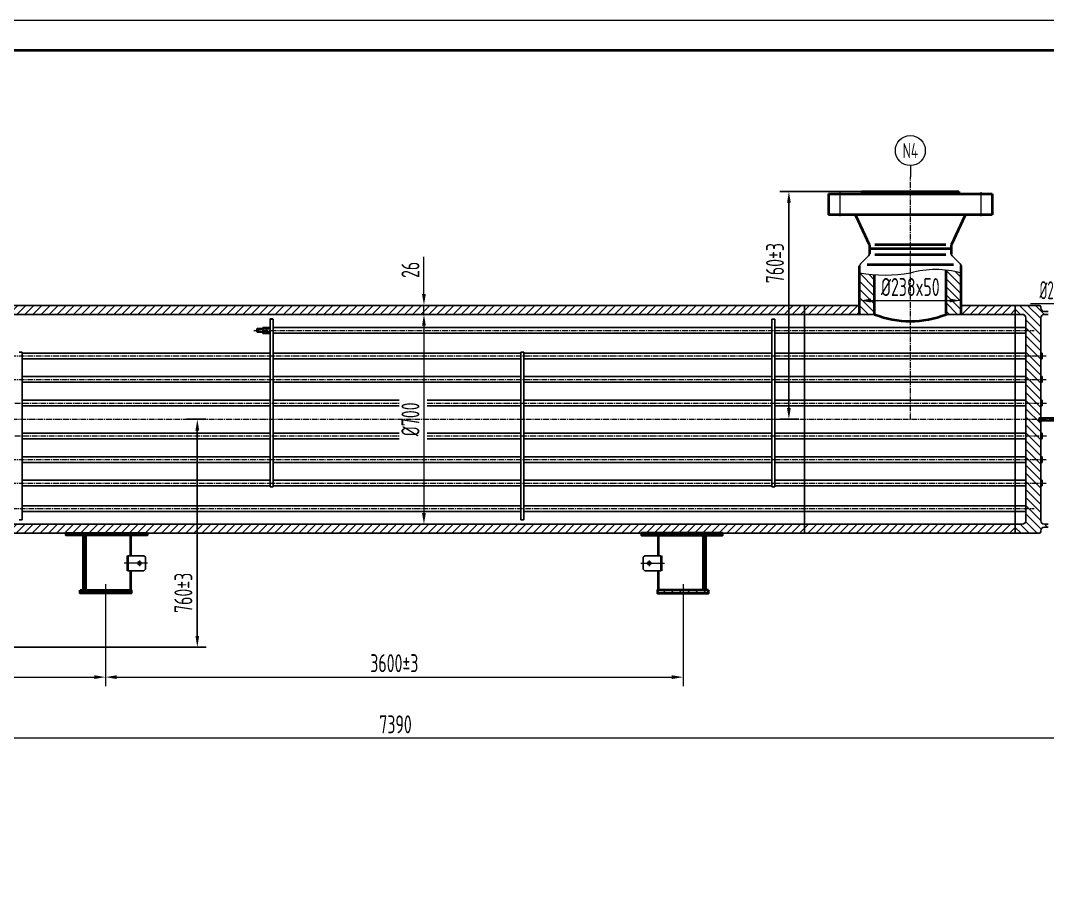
# Model space of a CAD drawing. Header units: millimetres. Extents: x 5765 to 6606, y -201 to 393.
# Drawn here: x 5968.1 to 6310.6, y 104 to 393.4 of the extents above; entities that cross this region are included whole.
import ezdxf
from ezdxf.enums import TextEntityAlignment as Align

# ---------------------------------------------------------------- set-up
doc = ezdxf.new("R2010")
doc.units = ezdxf.units.MM
doc.linetypes.add('CENTER2', pattern=[28.575, 19.05, -3.175, 3.175, -3.175])
for name, color, linetype, lineweight in [('1粗实线', 7, 'Continuous', 35), ('2细实线', 3, 'Continuous', 13), ('3中心线', 1, 'CENTER2', 13), ('6剖面线', 6, 'Continuous', 13), ('7文本', 2, 'Continuous', 13), ('8标注', 3, 'Continuous', 13), ('9图表', 4, 'Continuous', 13)]:
    doc.layers.add(name, color=color, linetype=linetype, lineweight=lineweight)
doc.styles.add('lanpec', font='bpec_e.shx', dxfattribs={"width": 0.75, "bigfont": 'hztxt.shx'})
doc.dimstyles.new('lanpec-1.5', dxfattribs={"dimscale": 1.5, "dimtxt": 4, "dimasz": 2.5, "dimexe": 2, "dimexo": 0, "dimgap": 1, "dimtad": 1, "dimrnd": 0.01, "dimdsep": 46, "dimtxsty": 'lanpec', "dimcen": 0, "dimclrd": 4, "dimclre": 4, "dimclrt": 4, "dimadec": 1, "dimazin": 2, "dimtfac": 1, "dimtmove": 0, "dimatfit": 3, "dimfxl": 1, "dimtfillclr": 4, "dimlwd": -1, "dimlwe": -1, "dimarcsym": 0})
doc.dimstyles.new('lanpec-1.5水平', dxfattribs={"dimscale": 1.5, "dimtxt": 4, "dimasz": 2.5, "dimexe": 2, "dimexo": 0, "dimgap": 1, "dimtad": 1, "dimtoh": 1, "dimrnd": 0.01, "dimdsep": 46, "dimtxsty": 'lanpec', "dimcen": 0, "dimclrd": 4, "dimclre": 4, "dimclrt": 4, "dimadec": 1, "dimazin": 2, "dimtfac": 1, "dimtmove": 0, "dimatfit": 3, "dimfxl": 1, "dimtfillclr": 4, "dimlwd": -1, "dimlwe": -1, "dimarcsym": 0})

# ---------------------------------------------------------------- blocks, each defined once
blk = doc.blocks.new('A1')
at = {"layer": '1粗实线'}
blk.add_lwpolyline([(-816, 10), (-10, 10), (-10, 584), (-816, 584)], close=True, dxfattribs=at)
at = {"layer": '9图表'}
blk.add_lwpolyline([(-841, 0), (0, 0), (0, 594), (-841, 594)], close=True, dxfattribs=at)
blk = doc.blocks.new('*D38')
at = {"layer": '8标注', "color": 4, "transparency": 16777216}
for p, q in [((5996.46, 200.78), (5996.46, 171.47)), ((5921.46, 179.62), (5921.46, 171.47)), ((5925.21, 174.47), (5992.71, 174.47))]:
    blk.add_line(p, q, dxfattribs=at)
for points in [[(5925.21, 175.1), (5925.21, 173.85), (5921.46, 174.47)], [(5992.71, 175.1), (5992.71, 173.85), (5996.46, 174.47)]]:
    blk.add_solid(points, dxfattribs=at)
at = {"layer": 'Defpoints', "color": 0, "transparency": 16777216}
for p in [(5996.46, 200.78), (5921.46, 179.62), (5996.46, 174.47)]:
    blk.add_point(p, dxfattribs=at)
at = {"layer": '8标注', "color": 4, "transparency": 16777216, "insert": (5958.96, 179.12), "char_height": 6, "attachment_point": 5, "style": 'lanpec'}
blk.add_mtext('750%%P3', dxfattribs=at)
blk = doc.blocks.new('*D39')
at = {"layer": '8标注', "color": 4, "transparency": 16777216}
for p, q in [((5996.46, 200.78), (5996.46, 171.47)), ((6189.06, 200.78), (6189.06, 171.47)), ((6000.21, 174.47), (6185.31, 174.47))]:
    blk.add_line(p, q, dxfattribs=at)
for points in [[(6000.21, 175.1), (6000.21, 173.85), (5996.46, 174.47)], [(6185.31, 175.1), (6185.31, 173.85), (6189.06, 174.47)]]:
    blk.add_solid(points, dxfattribs=at)
at = {"layer": 'Defpoints', "color": 0, "transparency": 16777216}
for p in [(5996.46, 200.78), (6189.06, 200.78), (6189.06, 174.47)]:
    blk.add_point(p, dxfattribs=at)
at = {"layer": '8标注', "color": 4, "transparency": 16777216, "insert": (6092.76, 179.12), "char_height": 6, "attachment_point": 5, "style": 'lanpec'}
blk.add_mtext('3600%%P3', dxfattribs=at)
blk = doc.blocks.new('*D53')
at = {"layer": '8标注', "color": 4, "transparency": 16777216}
for p, q in [((5807.21, 218.45), (5807.21, 151.23)), ((6379.11, 218.45), (6379.11, 151.23)), ((5810.96, 154.23), (6375.36, 154.23))]:
    blk.add_line(p, q, dxfattribs=at)
for points in [[(5810.96, 154.85), (5810.96, 153.6), (5807.21, 154.23)], [(6375.36, 154.85), (6375.36, 153.6), (6379.11, 154.23)]]:
    blk.add_solid(points, dxfattribs=at)
at = {"layer": 'Defpoints', "color": 0, "transparency": 16777216}
for p in [(5807.21, 218.45), (6379.11, 218.45), (6379.11, 154.23)]:
    blk.add_point(p, dxfattribs=at)
at = {"layer": '8标注', "color": 4, "transparency": 16777216, "insert": (6093.16, 158.73), "char_height": 6, "attachment_point": 5, "style": 'lanpec'}
blk.add_mtext('7390', dxfattribs=at)
blk = doc.blocks.new('管口号')
at = {"layer": '2细实线'}
blk.add_circle((0, 5), 5, dxfattribs=at)
at = {"layer": '7文本', "style": 'lanpec', "width": 0.75}
blk.add_attdef('N', text='', height=5, dxfattribs=at).set_placement((0, 5), align=Align.MIDDLE_CENTER)
blk = doc.blocks.new('*D46')
at = {"layer": '8标注', "color": 4, "transparency": 16777216}
for p, q in [((6102.64, 295.45), (6105.64, 295.45)), ((6102.64, 291.7), (6102.64, 229.2)), ((6102.64, 225.45), (6105.64, 225.45))]:
    blk.add_line(p, q, dxfattribs=at)
for points in [[(6102.02, 291.7), (6103.27, 291.7), (6102.64, 295.45)], [(6102.02, 229.2), (6103.27, 229.2), (6102.64, 225.45)]]:
    blk.add_solid(points, dxfattribs=at)
at = {"layer": 'Defpoints', "color": 0, "transparency": 16777216}
for p in [(6102.64, 295.45), (6102.64, 225.45), (6102.64, 225.45)]:
    blk.add_point(p, dxfattribs=at)
at = {"layer": '8标注', "color": 4, "transparency": 16777216, "insert": (6098.14, 260.45), "char_height": 6, "attachment_point": 5, "rotation": 90, "style": 'lanpec'}
blk.add_mtext('%%c700', dxfattribs=at)
blk = doc.blocks.new('*D47')
at = {"layer": '8标注', "color": 4, "transparency": 16777216}
for p, q in [((6102.64, 302.2), (6102.64, 314.62)), ((6102.64, 298.45), (6105.64, 298.45)), ((6102.64, 295.45), (6102.64, 298.45)), ((6102.64, 295.45), (6105.64, 295.45)), ((6102.64, 291.7), (6102.64, 287.95))]:
    blk.add_line(p, q, dxfattribs=at)
for points in [[(6102.02, 302.2), (6103.27, 302.2), (6102.64, 298.45)], [(6102.02, 291.7), (6103.27, 291.7), (6102.64, 295.45)]]:
    blk.add_solid(points, dxfattribs=at)
at = {"layer": 'Defpoints', "color": 0, "transparency": 16777216}
for p in [(6102.64, 298.45), (6102.64, 298.45), (6102.64, 295.45)]:
    blk.add_point(p, dxfattribs=at)
at = {"layer": '8标注', "color": 4, "transparency": 16777216, "insert": (6098.14, 310.28), "char_height": 6, "attachment_point": 5, "rotation": 90, "style": 'lanpec'}
blk.add_mtext('26', dxfattribs=at)
blk = doc.blocks.new('*D50')
at = {"layer": '8标注', "color": 4, "transparency": 16777216}
for p, q in [((6247.96, 299.65), (6247.96, 303.06)), ((6251.71, 300.06), (6278.01, 300.06)), ((6281.76, 300.06), (6281.76, 297.06))]:
    blk.add_line(p, q, dxfattribs=at)
for points in [[(6251.71, 300.69), (6251.71, 299.44), (6247.96, 300.06)], [(6278.01, 300.69), (6278.01, 299.44), (6281.76, 300.06)]]:
    blk.add_solid(points, dxfattribs=at)
at = {"layer": 'Defpoints', "color": 0, "transparency": 16777216}
for p in [(6247.96, 299.65), (6281.76, 300.06), (6281.76, 300.06)]:
    blk.add_point(p, dxfattribs=at)
at = {"layer": '8标注', "color": 4, "transparency": 16777216, "insert": (6264.86, 304.56), "char_height": 6, "attachment_point": 5, "style": 'lanpec'}
blk.add_mtext('%%C238x50', dxfattribs=at)
blk = doc.blocks.new('*D56')
at = {"color": 4, "transparency": 16777216}
for p, q in [((6023.41, 260.45), (6030.06, 260.45)), ((6027.06, 188.2), (6027.06, 256.7)), ((5937.65, 184.45), (6030.06, 184.45))]:
    blk.add_line(p, q, dxfattribs=at)
for points in [[(6026.43, 256.7), (6027.68, 256.7), (6027.06, 260.45)], [(6026.43, 188.2), (6027.68, 188.2), (6027.06, 184.45)]]:
    blk.add_solid(points, dxfattribs=at)
at = {"layer": 'Defpoints', "color": 0, "transparency": 16777216}
for p in [(6023.41, 260.45), (6027.06, 260.45), (5937.65, 184.45)]:
    blk.add_point(p, dxfattribs=at)
at = {"color": 4, "transparency": 16777216, "insert": (6022.41, 202.57), "char_height": 6, "attachment_point": 5, "rotation": 90, "style": 'lanpec'}
blk.add_mtext('760%%P3', dxfattribs=at)
blk = doc.blocks.new('*D57')
at = {"color": 4, "transparency": 16777216}
for p, q in [((6248.67, 336.45), (6221.36, 336.45)), ((6224.36, 332.7), (6224.36, 264.2)), ((6227.63, 260.45), (6221.36, 260.45))]:
    blk.add_line(p, q, dxfattribs=at)
for points in [[(6223.74, 332.7), (6224.99, 332.7), (6224.36, 336.45)], [(6223.74, 264.2), (6224.99, 264.2), (6224.36, 260.45)]]:
    blk.add_solid(points, dxfattribs=at)
at = {"layer": 'Defpoints', "color": 0, "transparency": 16777216}
for p in [(6248.67, 336.45), (6224.36, 260.45), (6227.63, 260.45)]:
    blk.add_point(p, dxfattribs=at)
at = {"color": 4, "transparency": 16777216, "insert": (6219.71, 312.54), "char_height": 6, "attachment_point": 5, "rotation": 90, "style": 'lanpec'}
blk.add_mtext('760%%P3', dxfattribs=at)
blk = doc.blocks.new('*D52')
at = {"layer": '8标注', "color": 4, "transparency": 16777216}
for p, q in [((6329.45, 298.61), (6329.45, 302.01)), ((6346.28, 298.61), (6346.28, 302.01)), ((6329.45, 299.01), (6304.96, 299.01)), ((6342.53, 299.01), (6333.2, 299.01))]:
    blk.add_line(p, q, dxfattribs=at)
for points in [[(6333.2, 299.64), (6333.2, 298.39), (6329.45, 299.01)], [(6342.53, 299.64), (6342.53, 298.39), (6346.28, 299.01)]]:
    blk.add_solid(points, dxfattribs=at)
at = {"layer": 'Defpoints', "color": 0, "transparency": 16777216}
for p in [(6329.45, 298.61), (6346.28, 299.01), (6346.28, 298.61)]:
    blk.add_point(p, dxfattribs=at)
at = {"layer": '8标注', "color": 4, "transparency": 16777216, "insert": (6315.33, 303.51), "char_height": 6, "attachment_point": 5, "style": 'lanpec'}
blk.add_mtext('{\\W0.6;%%C273x10}', dxfattribs=at)

msp = doc.modelspace()

# ---------------------------------------------------------------- hatches: boundary and pattern name
h = msp.add_hatch()
h.set_pattern_fill('ANSI37', color=6, scale=0.05)
h.set_pattern_definition([(45, (5763.24522, 645.46329), (-0.1122532, 0.1122532), []), (135, (5763.24522, 645.46329), (-0.1122532, -0.1122532), [])])
h.paths.add_polyline_path([(6307.802, 261), (6308.252, 261), (6308.252, 260.4), (6307.802, 260.4)])
h.paths.add_polyline_path([(6307.802, 260.4), (6308.252, 260.4), (6308.252, 259.8), (6307.802, 259.8)])
h = msp.add_hatch()
h.set_pattern_fill('ANSI31', color=6, scale=0.3)
h.set_pattern_definition([(45, (5763.3528, 645.4933), (-0.6735192, 0.6735192), [])])
h.paths.add_polyline_path([(6364.51, 260.93), (6374.81, 260.93), (6374.77, 260.43), (6364.51, 260.43)])
h.paths.add_polyline_path([(6364.51, 260.43), (6374.77, 260.43), (6374.81, 259.93), (6364.51, 259.93)])
h.paths.add_polyline_path([(6311.01, 260.93), (6338.01, 260.93), (6338.01, 260.43), (6311.01, 260.43)])
h.paths.add_polyline_path([(6311.01, 260.43), (6338.01, 260.43), (6338.01, 259.93), (6311.01, 259.93)])
h.paths.add_polyline_path([(6308.36, 260.43), (6311.01, 260.43), (6311.01, 259.93), (6308.36, 259.93)])
h.paths.add_polyline_path([(6308.36, 260.93), (6311.01, 260.93), (6311.01, 260.43), (6308.36, 260.43)])
h.paths.add_polyline_path([(6352.183, 260.43), (6352.183, 259.93), (6338.01, 259.93), (6338.01, 260.43)])
h.paths.add_polyline_path([(6361.037, 259.93), (6361.037, 260.43), (6364.51, 260.43), (6364.51, 259.93)])
h.paths.add_polyline_path([(6352.183, 260.93), (6352.183, 260.43), (6338.01, 260.43), (6338.01, 260.93)])
h.paths.add_polyline_path([(6361.037, 260.43), (6361.037, 260.93), (6364.51, 260.93), (6364.51, 260.43)])
at = {"layer": '6剖面线'}
h = msp.add_hatch(dxfattribs=at)
h.set_pattern_fill('ANSI31', color=256, scale=0.6, angle=90, style=0)
h.set_pattern_definition([(135, (5763.204, -194.7723), (-1.3470384, -1.3470384), [])])
h.paths.add_polyline_path([(6252.961, 308.569, -0.0262337), (6247.961, 309.194), (6247.961, 295.448), (6252.961, 295.448)])
h.paths.add_polyline_path([(6281.761, 309.194, 0.04273), (6276.761, 310.213), (6276.761, 295.448), (6281.761, 295.448)])
h = msp.add_hatch(dxfattribs=at)
h.set_pattern_fill('ANSI31', color=256, scale=0.6, style=0)
h.set_pattern_definition([(45, (3557.504, 860.3514), (-1.3470384, 1.3470384), [])])
h.paths.add_polyline_path([(5886.461, 298.448), (5886.461, 295.448), (5921.461, 295.448), (5921.461, 298.448)])
h.paths.add_polyline_path([(5886.461, 225.448), (5886.461, 222.448), (5904.561, 222.448), (5904.561, 225.448)])
h.paths.add_polyline_path([(5938.361, 225.448), (5938.361, 222.448), (6299.861, 222.448), (6299.861, 225.448)])
h.paths.add_polyline_path([(6247.961, 295.448), (6247.961, 298.448), (5921.461, 298.448), (5921.461, 295.448)])
h.paths.add_polyline_path([(6281.761, 298.448), (6281.761, 295.448), (6299.861, 295.448), (6299.861, 298.448)])
h = msp.add_hatch(dxfattribs=at)
h.set_pattern_fill('ANSI31', color=256, scale=0.6, angle=90, style=0)
h.set_pattern_definition([(135, (3390.104, 860.3514), (-1.3470384, -1.3470384), [])])
h.paths.add_polyline_path([(6310.861, 225.448), (6309.561, 225.448, -0.4142136), (6308.361, 226.648), (6308.361, 239.231), (6303.361, 239.231), (6303.361, 226.648, -0.4142136), (6302.161, 225.448), (6299.861, 225.448), (6299.861, 222.448), (6307.861, 222.448, 0.4142136), (6308.361, 222.948), (6308.361, 223.248, -0.4142136), (6309.561, 224.448), (6310.861, 224.448)])
h.paths.add_polyline_path([(6308.361, 249.948), (6303.361, 249.948), (6303.361, 239.231), (6308.361, 239.231)])
h.paths.add_polyline_path([(6308.361, 260.448), (6303.361, 260.448), (6303.361, 249.948), (6308.361, 249.948)])
h.paths.add_polyline_path([(6308.361, 270.948), (6303.361, 270.948), (6303.361, 260.448), (6308.361, 260.448)])
h.paths.add_polyline_path([(6308.361, 281.666), (6303.361, 281.666), (6303.361, 270.948), (6308.361, 270.948)])
h.paths.add_polyline_path([(6308.361, 294.248, -0.4142136), (6309.561, 295.448), (6310.861, 295.448), (6310.861, 296.448), (6309.561, 296.448, -0.4142136), (6308.361, 297.648), (6308.361, 297.948, 0.4142136), (6307.861, 298.448), (6299.861, 298.448), (6299.861, 295.448), (6302.161, 295.448, -0.4142136), (6303.361, 294.248), (6303.361, 281.666), (6308.361, 281.666)])
h = msp.add_hatch(dxfattribs=at)
h.set_pattern_fill('ANSI31', color=256, scale=0.6, angle=90, style=0)
h.paths.add_polyline_path([(6010.361, 222.448), (5983.361, 222.448), (5983.361, 221.848), (6010.361, 221.848)])
h = msp.add_hatch(dxfattribs=at)
h.set_pattern_fill('ANSI31', color=256, scale=0.6, style=0)
h.paths.add_polyline_path([(5989.761, 221.848), (5988.961, 221.848), (5988.961, 203.448), (5989.761, 203.448)])
h = msp.add_hatch(dxfattribs=at)
h.set_pattern_fill('ANSI31', color=256, scale=0.6, angle=90, style=0)
h.paths.add_polyline_path([(6202.161, 222.448), (6175.161, 222.448), (6175.161, 221.848), (6202.161, 221.848)])
h = msp.add_hatch(dxfattribs=at)
h.set_pattern_fill('ANSI31', color=256, scale=0.6, style=0)
h.paths.add_polyline_path([(6196.561, 221.848), (6195.761, 221.848), (6195.761, 203.448), (6196.561, 203.448)])
h = msp.add_hatch(dxfattribs=at)
h.set_pattern_fill('ANSI31', color=256, scale=0.6, style=0)
h.set_pattern_definition([(45, (5995.9, 203.2411), (-1.34704, 1.34704), [])])
h.paths.add_polyline_path([(5996.461, 203.448), (5987.961, 203.448), (5987.961, 202.448), (5996.461, 202.448)])
h.paths.add_polyline_path([(5996.461, 203.448), (5996.461, 202.448), (6004.961, 202.448), (6004.961, 203.448)])
h = msp.add_hatch(dxfattribs=at)
h.set_pattern_fill('ANSI31', color=256, scale=0.6, style=0)
h.set_pattern_definition([(45, (6188.2405, 203.007), (-1.34704, 1.34704), [])])
h.paths.add_polyline_path([(6180.561, 203.448), (6180.561, 202.448), (6189.061, 202.448), (6189.061, 203.448)])
h.paths.add_polyline_path([(6189.061, 203.448), (6189.061, 202.448), (6197.561, 202.448), (6197.561, 203.448)])

# ---------------------------------------------------------------- linework, layer by layer
for p, q in [((6250.918, 314.964), (6248.254, 312.299)), ((6278.804, 314.964), (6281.468, 312.299)), ((5921.461, 298.448), (6247.961, 298.448)), ((6229.552, 222.448), (6229.552, 298.448)), ((6281.761, 298.448), (6299.861, 298.448)), ((6299.861, 260.448), (6299.861, 298.448)), ((6307.861, 298.448), (6299.861, 298.448)), ((5921.461, 295.448), (6252.961, 295.448)), ((6276.761, 295.448), (6299.861, 295.448)), ((6299.861, 295.448), (6302.161, 295.448)), ((6308.361, 297.648), (6308.361, 297.948)), ((6310.861, 296.448), (6309.561, 296.448)), ((6310.861, 295.448), (6309.561, 295.448)), ((6052.261, 293.948), (6051.261, 293.948)), ((6051.302, 293.9), (6051.302, 237.9)), ((6052.302, 293.9), (6051.302, 293.9)), ((6052.302, 293.9), (6052.302, 237.9)), ((6218.702, 293.9), (6218.702, 237.9)), ((6219.702, 293.9), (6218.702, 293.9)), ((6219.702, 293.9), (6219.702, 237.9)), ((6303.361, 226.648), (6303.361, 294.248)), ((6308.361, 226.648), (6308.361, 294.248)), ((6046.862, 290.505), (6047.062, 290.705)), ((6046.862, 290.505), (6046.862, 289.705)), ((6046.862, 289.705), (6047.062, 289.505)), ((6047.062, 290.705), (6047.062, 289.505)), ((6047.062, 290.705), (6048.862, 290.705)), ((6047.062, 289.505), (6048.862, 289.505)), ((6048.862, 289.355), (6048.862, 290.855)), ((6050.012, 291.105), (6048.933, 291.105)), ((6050.012, 290.605), (6048.933, 290.605)), ((6050.012, 289.605), (6048.933, 289.605)), ((6050.012, 289.105), (6048.933, 289.105)), ((6050.082, 289.355), (6050.082, 290.855)), ((6050.082, 289.355), (6050.082, 290.855)), ((6051.232, 291.105), (6050.153, 291.105)), ((6051.232, 290.605), (6050.153, 290.605)), ((6051.232, 289.605), (6050.153, 289.605)), ((6051.232, 289.105), (6050.153, 289.105)), ((6051.302, 289.355), (6051.302, 290.855)), ((6218.702, 291.055), (6052.302, 291.055)), ((6218.702, 289.155), (6052.302, 289.155)), ((6303.402, 291.055), (6219.702, 291.055)), ((6303.402, 289.155), (6219.702, 289.155)), ((5968.602, 282.9), (5967.602, 282.9)), ((5968.602, 282.9), (5968.602, 226.9)), ((6051.302, 282.568), (5968.602, 282.568)), ((6135.002, 282.568), (6052.302, 282.568)), ((6135.002, 282.9), (6135.002, 226.9)), ((6136.002, 282.9), (6135.002, 282.9)), ((6136.002, 282.9), (6136.002, 226.9)), ((6218.702, 282.568), (6136.002, 282.568)), ((6303.402, 282.568), (6219.702, 282.568)), ((6308.402, 282.568), (6308.852, 282.568)), ((6308.852, 282.568), (6308.852, 280.668)), ((6051.302, 280.668), (5968.602, 280.668)), ((6135.002, 280.668), (6052.302, 280.668)), ((6218.702, 280.668), (6136.002, 280.668)), ((6303.402, 280.668), (6219.702, 280.668)), ((6308.402, 280.668), (6308.852, 280.668)), ((5968.602, 274.705), (6051.302, 274.705)), ((6052.302, 274.705), (6135.002, 274.705)), ((6136.002, 274.705), (6218.702, 274.705)), ((6219.702, 274.705), (6303.402, 274.705)), ((6308.402, 274.705), (6308.852, 274.705)), ((6308.852, 274.705), (6308.852, 272.805)), ((5968.602, 272.805), (6051.302, 272.805)), ((6052.302, 272.805), (6135.002, 272.805)), ((6136.002, 272.805), (6218.702, 272.805)), ((6219.702, 272.805), (6303.402, 272.805)), ((6308.402, 272.805), (6308.852, 272.805)), ((5968.602, 266.843), (6051.302, 266.843)), ((5968.602, 264.943), (6051.302, 264.943)), ((6052.302, 266.843), (6094.341, 266.843)), ((6052.302, 264.943), (6094.341, 264.943)), ((6103.735, 266.843), (6135.002, 266.843)), ((6103.735, 264.943), (6135.002, 264.943)), ((6136.002, 266.843), (6218.702, 266.843)), ((6136.002, 264.943), (6218.702, 264.943)), ((6219.702, 266.843), (6240.217, 266.843)), ((6219.702, 264.943), (6240.217, 264.943)), ((6240.217, 266.843), (6303.402, 266.843)), ((6240.217, 264.943), (6303.402, 264.943)), ((6308.402, 266.843), (6308.852, 266.843)), ((6308.402, 264.943), (6308.852, 264.943)), ((6308.852, 266.843), (6308.852, 264.943)), ((6299.861, 222.448), (6299.861, 260.448)), ((6307.802, 261), (6307.802, 259.8)), ((6307.802, 261), (6308.402, 261)), ((6308.252, 261), (6308.252, 259.8)), ((6352.183, 260.93), (6308.36, 260.93)), ((6307.802, 259.8), (6308.402, 259.8)), ((6352.183, 259.93), (6308.36, 259.93)), ((5968.602, 255.857), (6051.302, 255.857)), ((5968.602, 253.957), (6051.302, 253.957)), ((6052.302, 255.857), (6094.341, 255.857)), ((6052.302, 253.957), (6094.341, 253.957)), ((6103.735, 255.857), (6135.002, 255.857)), ((6103.735, 253.957), (6135.002, 253.957)), ((6136.002, 255.857), (6218.702, 255.857)), ((6136.002, 253.957), (6218.702, 253.957)), ((6219.702, 255.857), (6240.217, 255.857)), ((6219.702, 253.957), (6240.217, 253.957)), ((6240.217, 255.857), (6303.402, 255.857)), ((6240.217, 253.957), (6303.402, 253.957)), ((6308.402, 255.857), (6308.852, 255.857)), ((6308.402, 253.957), (6308.852, 253.957)), ((6308.852, 253.957), (6308.852, 255.857)), ((5968.602, 247.995), (6051.302, 247.995)), ((6052.302, 247.995), (6135.002, 247.995)), ((6136.002, 247.995), (6218.702, 247.995)), ((6219.702, 247.995), (6303.402, 247.995)), ((6308.402, 247.995), (6308.852, 247.995)), ((6308.852, 246.095), (6308.852, 247.995)), ((5968.602, 246.095), (6051.302, 246.095)), ((6052.302, 246.095), (6135.002, 246.095)), ((6136.002, 246.095), (6218.702, 246.095)), ((6219.702, 246.095), (6303.402, 246.095)), ((6308.402, 246.095), (6308.852, 246.095)), ((6051.302, 240.132), (5968.602, 240.132)), ((6135.002, 240.132), (6052.302, 240.132)), ((6218.702, 240.132), (6136.002, 240.132)), ((6303.402, 240.132), (6219.702, 240.132)), ((6308.402, 240.132), (6308.852, 240.132)), ((6308.852, 240.132), (6308.852, 238.232)), ((6051.302, 238.232), (5968.602, 238.232)), ((6051.302, 237.9), (6052.302, 237.9)), ((6135.002, 238.232), (6052.302, 238.232)), ((6218.702, 238.232), (6136.002, 238.232)), ((6218.702, 237.9), (6219.702, 237.9)), ((6303.402, 238.232), (6219.702, 238.232)), ((6308.402, 238.232), (6308.852, 238.232)), ((6135.002, 231.645), (5968.602, 231.645)), ((6135.002, 229.745), (5968.602, 229.745)), ((6219.702, 231.645), (6136.002, 231.645)), ((6219.702, 229.745), (6136.002, 229.745)), ((6303.402, 231.645), (6219.702, 231.645)), ((6303.402, 229.745), (6219.702, 229.745)), ((5967.602, 226.9), (5968.602, 226.9)), ((6135.002, 226.9), (6136.002, 226.9)), ((6299.861, 225.448), (5933.361, 225.448)), ((6299.861, 225.448), (6302.161, 225.448)), ((6308.361, 223.248), (6308.361, 222.948)), ((6310.861, 225.448), (6309.561, 225.448)), ((6310.861, 224.448), (6309.561, 224.448)), ((6299.861, 222.448), (5938.361, 222.448)), ((6307.861, 222.448), (6299.861, 222.448)), ((6009.261, 214.948), (6003.761, 214.948)), ((6009.261, 214.948), (6009.761, 214.448)), ((6009.761, 214.448), (6009.761, 210.448)), ((6176.261, 214.948), (6175.761, 214.448)), ((6175.761, 214.448), (6175.761, 210.448)), ((6176.261, 214.948), (6181.761, 214.948)), ((6009.261, 209.948), (6003.761, 209.948)), ((6009.761, 210.448), (6009.261, 209.948)), ((6175.761, 210.448), (6176.261, 209.948)), ((6176.261, 209.948), (6181.761, 209.948))]:
    msp.add_line(p, q)
for centre in [(6007.761, 212.448), (6177.761, 212.448)]:
    msp.add_circle(centre, 0.55)
for centre, radius, start, end in [((6250.211, 315.671), 1, 315, 0), ((6279.511, 315.671), 1, 180, 225), ((6280.761, 311.592), 1, 0, 45), ((6307.861, 297.948), 0.5, 0, 90), ((6302.161, 294.248), 1.2, 0, 90), ((6309.561, 297.648), 1.2, 180, 270), ((6309.561, 294.248), 1.2, 90, 180), ((6049.339, 290.855), 0.477, 148.35948, 211.64052), ((6050.662, 290.105), 1.8, 163.87238, 196.12762), ((6049.339, 289.355), 0.477, 148.35948, 211.64052), ((6049.606, 290.855), 0.477, 328.35948, 31.64052), ((6048.282, 290.105), 1.8, 343.87238, 16.12762), ((6049.606, 289.355), 0.477, 328.35948, 31.64052), ((6050.559, 290.855), 0.477, 148.35948, 211.64052), ((6051.882, 290.105), 1.8, 163.87238, 196.12762), ((6050.559, 289.355), 0.477, 148.35948, 211.64052), ((6050.826, 290.855), 0.477, 328.35948, 31.64052), ((6049.502, 290.105), 1.8, 343.87238, 16.12762), ((6050.826, 289.355), 0.477, 328.35948, 31.64052), ((6302.161, 226.648), 1.2, 270, 0), ((6309.561, 226.648), 1.2, 180, 270), ((6307.861, 222.948), 0.5, 270, 0), ((6309.561, 223.248), 1.2, 90, 180)]:
    msp.add_arc(centre, radius, start, end)
at = {"layer": '1粗实线'}
for p, q in [((6237.611, 335.656), (6292.111, 335.656)), ((6237.611, 335.656), (6237.611, 328.666)), ((6248.671, 336.448), (6281.051, 336.448)), ((6248.671, 336.448), (6248.671, 335.656)), ((6281.051, 336.448), (6281.051, 335.656)), ((6292.111, 335.656), (6292.111, 328.666)), ((6292.111, 328.666), (6237.611, 328.666)), ((6246.637, 328.295), (6251.148, 318.789)), ((6283.085, 328.295), (6278.574, 318.789)), ((6276.654, 318.621), (6253.068, 318.621)), ((6251.211, 318.51), (6251.211, 317.256)), ((6278.511, 317.256), (6251.211, 317.256)), ((6251.211, 317.256), (6251.211, 315.671)), ((6276.654, 315.256), (6253.068, 315.256)), ((6278.511, 318.51), (6278.511, 317.256)), ((6278.511, 317.256), (6278.511, 315.671)), ((6279.237, 311.975), (6250.485, 311.975)), ((6247.961, 295.448), (6247.961, 311.592)), ((6252.961, 295.448), (6252.961, 308.569)), ((6276.761, 295.448), (6276.761, 310.213)), ((6281.761, 295.448), (6281.761, 311.592)), ((5988.961, 221.848), (5988.961, 203.448)), ((5989.761, 221.848), (5989.761, 203.448)), ((6004.761, 221.848), (6004.761, 214.948)), ((6180.761, 221.848), (6180.761, 214.948)), ((6195.761, 221.848), (6195.761, 203.448)), ((6196.561, 221.848), (6196.561, 203.448)), ((6003.761, 214.948), (6003.761, 209.948)), ((6181.761, 214.948), (6181.761, 209.948)), ((6004.761, 209.948), (6004.761, 203.448)), ((6180.761, 209.948), (6180.761, 203.448))]:
    msp.add_line(p, q, dxfattribs=at)
for points in [[(5983.361, 222.448), (6010.361, 222.448), (6010.361, 221.848), (5983.361, 221.848)], [(6202.161, 222.448), (6175.161, 222.448), (6175.161, 221.848), (6202.161, 221.848)], [(5987.961, 203.448), (6004.961, 203.448), (6004.961, 202.448), (5987.961, 202.448)], [(6197.561, 203.448), (6180.561, 203.448), (6180.561, 202.448), (6197.561, 202.448)]]:
    msp.add_lwpolyline(points, close=True, dxfattribs=at)
for centre, radius, start, end in [((6246.05, 328.016), 0.65, 25.38553, 90), ((6283.672, 328.016), 0.65, 90, 154.61447), ((6250.561, 318.51), 0.65, 0, 25.38553), ((6279.161, 318.51), 0.65, 154.61447, 180), ((6264.861, 325.11), 31.96, 248.13977, 291.86023)]:
    msp.add_arc(centre, radius, start, end, dxfattribs=at)
at = {"layer": '2细实线'}
for p, q in [((6046.862, 290.505), (6048.862, 290.505)), ((6046.862, 289.705), (6048.862, 289.705))]:
    msp.add_line(p, q, dxfattribs=at)
msp.add_lwpolyline([(6281.761, 309.194, 0.1441988), (6264.861, 309.194, -0.0886157), (6247.961, 309.194, -0.5)], format="xyb", dxfattribs=at)
at = {"layer": '3中心线', "ltscale": 0.1}
for p, q in [((6264.861, 260.448), (6264.861, 341.276)), ((6045.862, 290.105), (6219.702, 290.105)), ((6219.702, 290.105), (6306.107, 290.105)), ((5876.08, 281.618), (6219.702, 281.618)), ((6219.702, 281.618), (6310.325, 281.618)), ((5876.08, 273.755), (6219.702, 273.755)), ((6219.702, 273.755), (6310.325, 273.755)), ((5949.001, 265.893), (6094.341, 265.893)), ((6103.735, 265.893), (6219.702, 265.893)), ((6219.702, 265.893), (6240.217, 265.893)), ((6240.217, 265.893), (6310.325, 265.893)), ((5948.05, 260.448), (6383.492, 260.448)), ((5949.001, 254.907), (6094.341, 254.907)), ((6103.735, 254.907), (6219.702, 254.907)), ((6219.702, 254.907), (6240.217, 254.907)), ((6240.217, 254.907), (6310.325, 254.907)), ((5876.08, 247.045), (6219.702, 247.045)), ((6219.702, 247.045), (6310.325, 247.045)), ((5876.08, 239.182), (6219.702, 239.182)), ((6219.702, 239.182), (6310.325, 239.182)), ((5962.162, 230.695), (6219.702, 230.695)), ((6219.702, 230.695), (6306.107, 230.695))]:
    msp.add_line(p, q, dxfattribs=at)
at = {"layer": '3中心线'}
for p, q in [((6241.366, 336.156), (6241.366, 328.166)), ((6288.356, 336.156), (6288.356, 328.166)), ((6010.496, 212.448), (6002.702, 212.448)), ((6007.761, 213.38), (6007.761, 211.517)), ((6175.027, 212.448), (6182.82, 212.448)), ((6177.761, 213.38), (6177.761, 211.517)), ((5996.461, 205.502), (5996.461, 200.376)), ((6189.061, 205.502), (6189.061, 200.376))]:
    msp.add_line(p, q, dxfattribs=at)
at = {"layer": '8标注'}
msp.add_line((6264.861, 345.067), (6264.861, 341.276), dxfattribs=at)
msp.add_arc((6248.961, 311.592), 1, 135, 180, dxfattribs=at)

# ---------------------------------------------------------------- block references
at = {"layer": '2细实线'}
msp.add_blockref('A1', (6606.028, -200.559), dxfattribs=at)
at = {"layer": '8标注'}
msp.add_blockref('管口号', (6264.861, 345.067), dxfattribs=at).add_auto_attribs({'N': 'N4'})

# ---------------------------------------------------------------- dimensions: what is measured, and where the dimension line sits
for base, p1, p2, picture, middle in [((6224.361, 260.448), (6248.671, 336.448), (6227.629, 260.448), '*D57', (6224.361, 312.541)), ((6027.056, 260.448), (5937.651, 184.448), (6023.409, 260.448), '*D56', (6027.056, 202.566))]:
    dim = msp.add_linear_dim(base=base, p1=p1, p2=p2, angle=90, text='760%%P3', dimstyle='lanpec-1.5水平')
    dim.commit()
    dim.dimension.update_dxf_attribs({"geometry": picture, "text_midpoint": middle, "dimtype": 160})
for base, p2, text, picture, middle in [((6102.642, 298.448), (6102.642, 298.448), '26', '*D47', (6098.142, 310.282)), ((6102.642, 225.448), (6102.642, 225.448), '%%c700', '*D46', (6098.142, 260.448))]:
    dim = msp.add_linear_dim(base=base, p1=(6102.642, 295.448), p2=p2, angle=90, text=text, dimstyle='lanpec-1.5', dxfattribs=at)
    dim.commit()
    dim.dimension.update_dxf_attribs({"geometry": picture, "text_midpoint": middle})
for base, p1, p2, text, picture, middle in [((6281.761, 300.06), (6247.961, 299.655), (6281.761, 300.06), '%%C238x50', '*D50', (6264.861, 304.56)), ((6379.111, 154.227), (5807.211, 218.448), (6379.111, 218.448), '7390', '*D53', (6093.161, 158.727)), ((5996.461, 174.473), (5921.461, 179.621), (5996.461, 200.776), '750%%P3', '*D38', (5958.961, 179.123)), ((6189.061, 174.473), (5996.461, 200.776), (6189.061, 200.776), '3600%%P3', '*D39', (6092.761, 179.123))]:
    dim = msp.add_linear_dim(base=base, p1=p1, p2=p2, text=text, dimstyle='lanpec-1.5', dxfattribs=at)
    dim.commit()
    dim.dimension.update_dxf_attribs({"geometry": picture, "text_midpoint": middle})
dim = msp.add_linear_dim(base=(6346.276, 299.014), p1=(6329.446, 298.607), p2=(6346.276, 298.607), text='{\\W0.6;%%C273x10}', dimstyle='lanpec-1.5', dxfattribs=at)
dim.commit()
dim.dimension.update_dxf_attribs({"geometry": '*D52', "text_midpoint": (6315.329, 299.014), "dimtype": 160})

doc.saveas('drawing.dxf')
